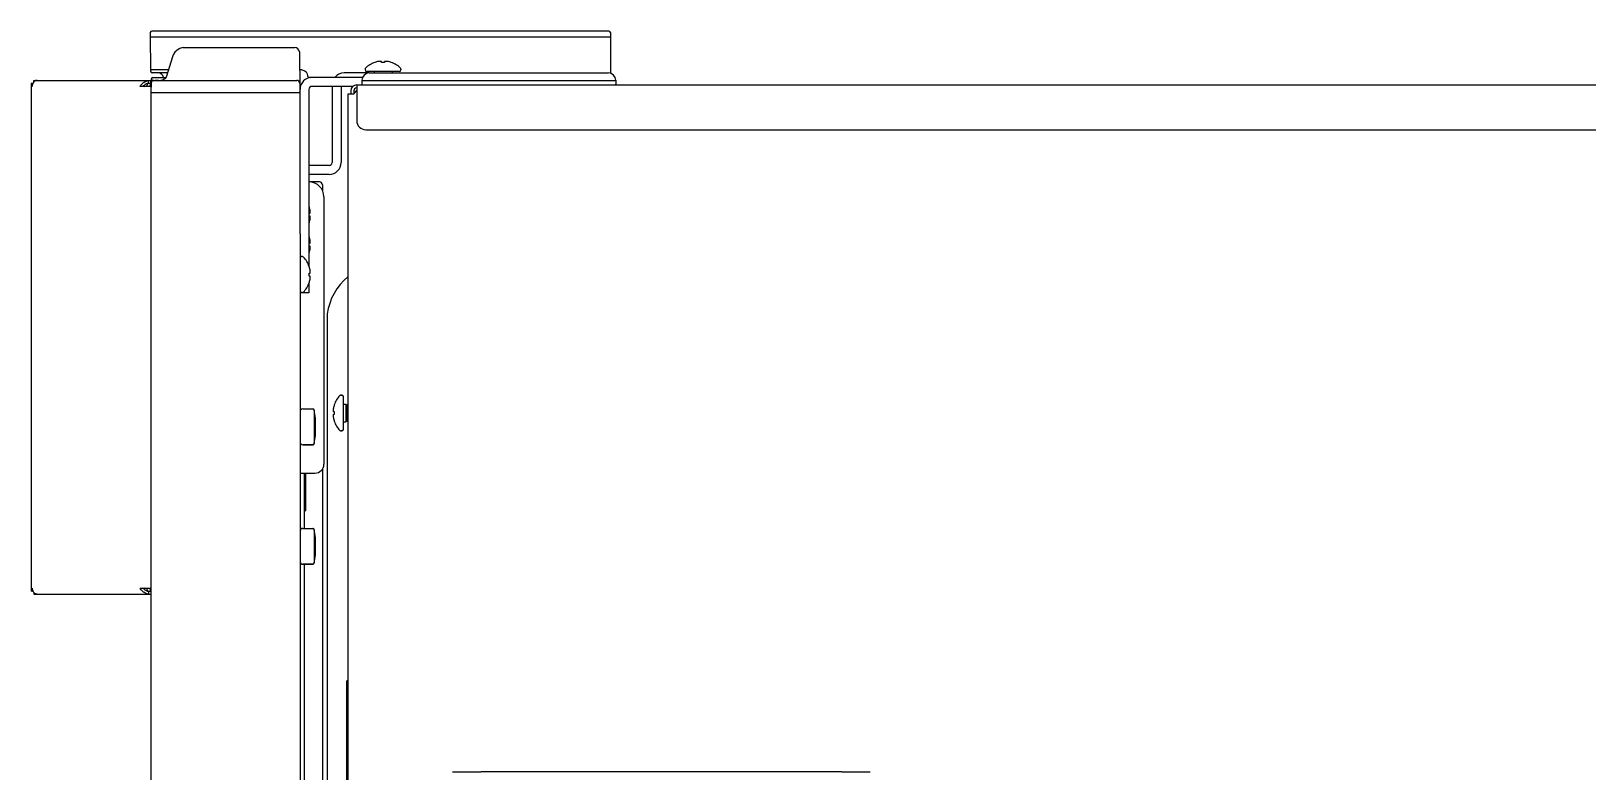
# Model space of a CAD drawing. Header units: millimetres. Extents: x 2482 to 7241, y 2335 to 6851.
# Drawn here: x 3791 to 4312, y 5273 to 5521 of the extents above; entities that cross this region are included whole.
import ezdxf

# ---------------------------------------------------------------- set-up
doc = ezdxf.new("R2010")
doc.units = ezdxf.units.MM
doc.header["$LTSCALE"] = 669.9
doc.layers.get('0').update_dxf_attribs({"linetype": 'CONTINUOUS'})
for name, color, linetype in [('02___PRT_ALL_AXES', 7, 'CONTINUOUS'), ('ASSI', 7, 'CONTINUOUS'), ('GEOM', 7, 'CONTINUOUS')]:
    doc.layers.add(name, color=color, linetype=linetype)

msp = doc.modelspace()

# ---------------------------------------------------------------- linework, layer by layer
at = {"color": 7, "linetype": 'Continuous'}
for p, q in [((3830.75, 5518.87), (3830.84, 5508.36)), ((3841.8, 5515.37), (3841.41, 5515.32)), ((3841.8, 5515.37), (3879.22, 5515.37)), ((3984.95, 5518.87), (3984.85, 5506.76)), ((3838.21, 5512.27), (3836.21, 5505.79)), ((3906, 5510.39), (3906, 5510.41)), ((3908.25, 5510.39), (3908.25, 5510.71)), ((3909.25, 5510.71), (3909.25, 5510.39)), ((3911.5, 5510.41), (3911.5, 5510.39)), ((3831.2, 5504.58), (3831.2, 5504.87)), ((3836.85, 5507.87), (3831.34, 5507.87)), ((3831.7, 5505.37), (3836.02, 5505.37)), ((3832, 5504.37), (3879.85, 5504.37)), ((3834.79, 5504.43), (3834.31, 5504.37)), ((3883.83, 5505.49), (3884.49, 5505.32)), ((3901.65, 5504.37), (3901.67, 5503.11)), ((3901.65, 5504.37), (3986.65, 5504.37)), ((3914.25, 5507.37), (3903.25, 5507.37)), ((3905.75, 5507.37), (3905.75, 5506.87)), ((3911.75, 5507.37), (3911.75, 5506.87)), ((3986.65, 5504.37), (3986.63, 5503.11)), ((3986.65, 5504.41), (3986.65, 5504.37)), ((3830.95, 5500.37), (3830.95, 3865.37)), ((3830.95, 5500.37), (3880.95, 5500.37)), ((3883.98, 5462.12), (3883.99, 5462.12)), ((3883.98, 5459.87), (3884.29, 5459.87)), ((3884.29, 5458.87), (3883.98, 5458.87)), ((3880.95, 5453.05), (3880.95, 3865.37)), ((3883.99, 5456.62), (3883.98, 5456.62)), ((3883.98, 5452.12), (3883.99, 5452.12)), ((3883.98, 5449.87), (3884.29, 5449.87)), ((3884.29, 5448.87), (3883.98, 5448.87)), ((3883.99, 5446.62), (3883.98, 5446.62)), ((3883.98, 5442.12), (3883.99, 5442.12)), ((3883.98, 5439.87), (3884.29, 5439.87)), ((3884.29, 5438.87), (3883.98, 5438.87)), ((3883.99, 5436.62), (3883.98, 5436.62)), ((3890.06, 5426.19), (3890.05, 5426.12)), ((3890.05, 5426.12), (3890.05, 4711.73)), ((3892.41, 5395.76), (3892.43, 5395.76)), ((3894.95, 5399.01), (3894.66, 5399.01)), ((3895.45, 5387.51), (3895.45, 5398.51)), ((3896.24, 5396.01), (3896.24, 5390.01)), ((3896.64, 5395.61), (3896.24, 5396.01)), ((3896.95, 5395.92), (3896.64, 5395.61)), ((3896.64, 5390.41), (3896.64, 5395.61)), ((3892.11, 5393.51), (3892.43, 5393.51)), ((3892.43, 5392.51), (3892.11, 5392.51)), ((3892.43, 5390.26), (3892.41, 5390.26)), ((3896.64, 5390.41), (3896.24, 5390.01)), ((3896.95, 5390.1), (3896.64, 5390.41)), ((3894.95, 5387.01), (3894.66, 5387.01))]:
    msp.add_line(p, q, dxfattribs=at)
at = {"linetype": 'Continuous'}
for p, q in [((3896.95, 5499.77), (3896.95, 3837.47)), ((3898.95, 5499.77), (3896.95, 5499.77))]:
    msp.add_line(p, q, dxfattribs=at)
at = {"color": 7, "linetype": 'Continuous'}
for points in [[(3841.42, 5515.32), (3840.75, 5515.07), (3839.87, 5514.53), (3839.08, 5513.79), (3838.49, 5512.93), (3838.21, 5512.27)], [(3836.21, 5505.78), (3836.08, 5505.46), (3835.75, 5504.99), (3835.3, 5504.64), (3834.79, 5504.43)]]:
    msp.add_lwpolyline(points, dxfattribs=at)
for centre, radius, start, end in [((3879.22, 5513.87), 1.5, 1, 89.9995), ((3908.75, 5502.42), 8.44, 100.6622, 109.0271), ((3907.72, 5506.55), 4.19, 93.3916, 97.294), ((3907.72, 5506.57), 4.17, 92.8385, 93.3879), ((3907.72, 5506.57), 4.17, 91.5995, 92.8386), ((3907.72, 5506.58), 4.16, 88.8223, 91.5994), ((3907.72, 5506.58), 4.16, 88.0413, 88.8223), ((3907.72, 5506.57), 4.17, 87.1771, 88.0412), ((3907.72, 5506.57), 4.17, 86.2595, 87.177), ((3907.72, 5506.56), 4.18, 85.388, 86.2594), ((3907.72, 5506.56), 4.19, 84.4827, 85.3879), ((3907.72, 5506.54), 4.2, 82.7078, 84.482), ((3908.75, 5502.42), 7.99, 86.4122, 93.5878), ((3909.78, 5506.54), 4.2, 95.518, 97.2922), ((3909.78, 5506.56), 4.18, 84.7485, 95.5058), ((3909.78, 5506.54), 4.2, 82.7077, 84.735), ((3908.75, 5502.42), 8.44, 70.9729, 79.3378), ((3831.34, 5508.37), 0.5, 180.5, 270), ((3832, 5503.37), 1, 90, 179), ((3832.06, 5503.37), 1, 90.0003, 178), ((3831.7, 5504.87), 0.5, 90, 180), ((3831.7, 5504.58), 0.5, 180, 204.7346), ((3833.33, 5504.87), 2, 14.5799, 90), ((3879.85, 5503.37), 1, 2, 89.9997), ((3903.25, 5508.16), 0.5, 133.7747, 180), ((3903.25, 5507.87), 0.5, 180, 270), ((3914.25, 5507.87), 0.5, 270, 360), ((3914.25, 5508.16), 0.5, 0, 46.2253), ((3901.92, 5503.12), 0.25, 181, 270), ((3986.38, 5503.12), 0.25, 270, 359), ((3876, 5459.37), 8.44, 10.6622, 19.0271), ((3876, 5459.37), 7.99, 356.4122, 3.5878), ((3876, 5459.37), 8.44, 340.9729, 349.3378), ((3880.13, 5460.4), 4.19, 3.3916, 7.294), ((3880.12, 5460.4), 4.2, 352.7078, 354.482), ((3880.12, 5458.33), 4.2, 5.518, 7.2922), ((3880.12, 5458.34), 4.2, 352.7077, 354.735), ((3880.15, 5460.4), 4.18, 355.388, 356.2594), ((3880.14, 5460.4), 4.19, 354.4827, 355.3879), ((3880.14, 5458.34), 4.18, 354.7485, 5.5058), ((3880.15, 5460.4), 4.17, 2.8385, 3.3879), ((3880.16, 5460.4), 4.17, 1.5995, 2.8386), ((3880.16, 5460.4), 4.16, 358.8223, 1.5994), ((3880.16, 5460.4), 4.16, 358.0413, 358.8223), ((3880.16, 5460.4), 4.17, 357.1771, 358.0412), ((3880.15, 5460.4), 4.17, 356.2595, 357.177), ((3876, 5449.37), 8.44, 10.6622, 19.0271), ((3876, 5449.37), 7.99, 356.4122, 3.5878), ((3876, 5449.37), 8.44, 340.9729, 349.3378), ((3880.13, 5450.4), 4.19, 3.3916, 7.294), ((3880.12, 5450.4), 4.2, 352.7078, 354.482), ((3880.12, 5448.33), 4.2, 5.518, 7.2922), ((3880.12, 5448.34), 4.2, 352.7077, 354.735), ((3880.15, 5450.4), 4.18, 355.388, 356.2594), ((3880.14, 5450.4), 4.19, 354.4827, 355.3879), ((3880.14, 5448.34), 4.18, 354.7485, 5.5058), ((3880.15, 5450.4), 4.17, 2.8385, 3.3879), ((3880.16, 5450.4), 4.17, 1.5995, 2.8386), ((3880.16, 5450.4), 4.16, 358.8223, 1.5994), ((3880.16, 5450.4), 4.16, 358.0413, 358.8223), ((3880.16, 5450.4), 4.17, 357.1771, 358.0412), ((3880.15, 5450.4), 4.17, 356.2595, 357.177), ((3881.45, 5444.87), 0.5, 90, 180), ((3881.74, 5444.87), 0.5, 43.7747, 90), ((3876, 5439.37), 8.44, 10.6622, 19.0271), ((3876, 5439.37), 7.99, 356.4122, 3.5878), ((3876, 5439.37), 8.44, 340.9729, 349.3378), ((3880.13, 5440.4), 4.19, 3.3916, 7.294), ((3880.12, 5440.4), 4.2, 352.7078, 354.482), ((3880.12, 5438.33), 4.2, 5.518, 7.2922), ((3880.12, 5438.34), 4.2, 352.7077, 354.735), ((3880.15, 5440.4), 4.18, 355.388, 356.2594), ((3880.14, 5440.4), 4.19, 354.4827, 355.3879), ((3880.14, 5438.34), 4.18, 354.7485, 5.5058), ((3880.15, 5440.4), 4.17, 2.8385, 3.3879), ((3880.16, 5440.4), 4.17, 1.5995, 2.8386), ((3880.16, 5440.4), 4.16, 358.8223, 1.5994), ((3880.16, 5440.4), 4.16, 358.0413, 358.8223), ((3880.16, 5440.4), 4.17, 357.1771, 358.0412), ((3880.15, 5440.4), 4.17, 356.2595, 357.177), ((3909.47, 5423.52), 19.6, 129.7176, 172.1799), ((3881.45, 5433.87), 0.5, 180, 270), ((3881.74, 5433.87), 0.5, 270, 316.2253), ((3896.26, 5394.04), 4.19, 174.4827, 175.3879), ((3896.28, 5394.04), 4.2, 172.7078, 174.482), ((3900.4, 5393.01), 8.44, 160.9729, 169.3378), ((3894.66, 5398.51), 0.5, 90, 136.2253), ((3894.95, 5398.51), 0.5, 0, 90), ((3896.25, 5394.04), 4.17, 176.2595, 177.177), ((3896.25, 5394.04), 4.17, 177.1771, 178.0412), ((3896.24, 5394.04), 4.16, 178.0413, 178.8223), ((3896.24, 5394.04), 4.16, 178.8223, 181.5994), ((3896.24, 5394.04), 4.17, 181.5995, 182.8386), ((3896.25, 5394.04), 4.17, 182.8385, 183.3879), ((3896.25, 5391.98), 4.17, 176.6121, 177.1615), ((3896.24, 5391.98), 4.17, 177.1614, 178.4005), ((3896.24, 5391.98), 4.16, 178.4006, 181.1777), ((3896.24, 5391.98), 4.16, 181.1777, 181.9587), ((3896.25, 5391.98), 4.17, 181.9588, 182.8229), ((3896.25, 5391.98), 4.17, 182.823, 183.7405), ((3896.26, 5394.04), 4.18, 175.388, 176.2594), ((3896.27, 5394.04), 4.19, 183.3916, 187.294), ((3896.27, 5391.98), 4.19, 172.706, 176.6084), ((3896.26, 5391.98), 4.18, 183.7406, 184.612), ((3896.26, 5391.98), 4.19, 184.6121, 185.5173), ((3896.28, 5391.98), 4.2, 185.518, 187.2922), ((3900.4, 5393.01), 8.44, 190.6622, 199.0271), ((3900.4, 5393.01), 7.99, 176.4122, 183.5878), ((3900.4, 5393.01), 8.45, 198.9925, 223.7747), ((3894.66, 5387.51), 0.5, 223.7747, 270), ((3894.95, 5387.51), 0.5, 270, 360)]:
    msp.add_arc(centre, radius, start, end, dxfattribs=at)
at = {"linetype": 'Continuous'}
msp.add_open_spline([(3899.95, 5501.18), (3899.86, 5501.08), (3899.5, 5500.64), (3899.19, 5500.14), (3898.95, 5499.77)], degree=3, knots=[0, 0, 0, 0, 0.226645, 1, 1, 1, 1], dxfattribs=at)
at = {"layer": '02___PRT_ALL_AXES', "color": 7, "linetype": 'Continuous'}
for p, q in [((3831, 5507.37), (3831, 5507.83)), ((3831.2, 5504.87), (3831.2, 5504.58))]:
    msp.add_line(p, q, dxfattribs=at)
at = {"layer": 'ASSI', "color": 7, "linetype": 'Continuous'}
for p, q in [((3902.75, 5508.16), (3902.75, 5507.87)), ((3905.75, 5507.37), (3905.75, 5506.87)), ((3911.75, 5507.37), (3911.75, 5506.87)), ((3914.75, 5508.16), (3914.75, 5507.87)), ((3881.74, 5445.37), (3881.45, 5445.37)), ((3881.74, 5433.37), (3881.45, 5433.37)), ((3894.66, 5399.01), (3894.95, 5399.01)), ((3895.45, 5396.01), (3896.24, 5396.01)), ((3881.85, 5394.37), (3885.2, 5394.37)), ((3886.15, 5389.02), (3886.15, 5390.26)), ((3895.45, 5390.01), (3896.24, 5390.01)), ((3886.15, 5386.48), (3886.15, 5387.72)), ((3894.66, 5387.01), (3894.95, 5387.01)), ((3881.85, 5382.37), (3885.2, 5382.37)), ((3881.85, 5354.37), (3885.2, 5354.37)), ((3886.15, 5349.02), (3886.15, 5350.26)), ((3886.15, 5346.48), (3886.15, 5347.72)), ((3881.85, 5342.37), (3885.2, 5342.37))]:
    msp.add_line(p, q, dxfattribs=at)
for centre, radius, start, end in [((3908.75, 5502.42), 8.45, 109.0287, 133.7747), ((3908.75, 5502.42), 8.45, 46.2253, 70.9713), ((3876, 5459.37), 8.45, 19.0287, 19.7828), ((3876, 5459.37), 8.45, 340.2172, 340.9713), ((3876, 5449.37), 8.45, 19.0287, 19.7828), ((3876, 5449.37), 8.45, 340.2172, 340.9713), ((3876, 5439.37), 8.45, 19.0287, 43.7747), ((3876, 5439.37), 8.45, 316.2253, 340.9713), ((3900.4, 5393.01), 8.45, 136.2253, 161.0075), ((3885.2, 5393.92), 0.45, 0, 90), ((3873.3, 5390.37), 12.85, 4.2389, 16.0342), ((3900.4, 5393.01), 8.45, 198.9925, 223.7747), ((3873.3, 5386.37), 12.85, 343.9658, 355.7611), ((3885.2, 5382.82), 0.45, 270, 360), ((3885.2, 5353.92), 0.45, 0, 90), ((3873.3, 5350.37), 12.85, 4.2389, 16.0342), ((3885.2, 5342.82), 0.45, 270, 360), ((3873.3, 5346.37), 12.85, 343.9658, 355.7611)]:
    msp.add_arc(centre, radius, start, end, dxfattribs=at)
at = {"layer": 'GEOM', "color": 7, "linetype": 'Continuous'}
for p, q in [((3830.83, 5520.39), (3830.75, 5518.87)), ((3984.37, 5520.87), (3831.33, 5520.87)), ((3984.87, 5520.39), (3984.95, 5518.87)), ((3984.95, 5518.87), (3830.75, 5518.87)), ((3880.72, 5513.89), (3880.93, 5501.37)), ((3791.81, 5503.78), (3791.81, 5504.37)), ((3830.25, 5503.37), (3830.25, 5504.37)), ((3830.95, 5503.37), (3830.95, 5504.37)), ((3831.14, 5503.87), (3831.15, 5504.37)), ((3831.15, 5504.37), (3832, 5504.37)), ((3836.54, 5506.87), (3831.5, 5506.87)), ((3833.56, 5504.37), (3832.45, 5504.37)), ((3881.57, 5507.87), (3880.82, 5507.87)), ((3881.94, 5507.83), (3882.53, 5507.63)), ((3882.69, 5507.5), (3882.97, 5507.28)), ((3883.32, 5506.62), (3883.47, 5505.87)), ((3883.43, 5506.04), (3883.47, 5505.87)), ((3883.83, 5505.49), (3884.49, 5505.32)), ((3901.65, 5504.41), (3901.65, 5504.37)), ((3904.15, 5506.87), (3984.15, 5506.87)), ((3986.65, 5504.41), (3986.65, 5504.37)), ((3791.37, 5503.37), (3791.58, 5503.37)), ((3830.95, 5503.37), (3830.25, 5503.37)), ((3831.06, 5503.4), (3830.96, 5500.57)), ((3880.85, 5503.4), (3880.94, 5500.57)), ((3883.95, 5501.37), (3883.95, 5442.23)), ((3898.63, 5502.37), (3884.95, 5502.37)), ((3894.7, 5502.37), (3894.7, 5476.87)), ((3898.95, 5500.87), (3898.95, 5499.77)), ((3890.7, 5472.87), (3883.95, 5472.87)), ((3887.45, 5470.37), (3883.95, 5470.37)), ((3888.45, 5469.37), (3888.45, 5467.46)), ((3888.95, 5465.37), (3888.95, 5375.87)), ((3883.95, 5436.51), (3883.95, 5433.22)), ((3883.95, 5433.22), (3880.95, 5433.22)), ((3885.65, 5393.92), (3885.65, 5382.82)), ((3886.11, 5391.32), (3886.12, 5391.32)), ((3886.15, 5389.02), (3886.15, 5390.26)), ((3886.11, 5389.02), (3886.15, 5389.02)), ((3886.15, 5387.72), (3886.11, 5387.72)), ((3886.12, 5385.42), (3886.11, 5385.42)), ((3886.15, 5386.48), (3886.15, 5387.72)), ((3885.2, 5382.37), (3881.85, 5382.37)), ((3888.45, 5374.31), (3888.45, 4689.87)), ((3880.95, 5372.87), (3885.95, 5372.87)), ((3882.45, 5354.37), (3882.45, 5372.87)), ((3882.95, 5360.37), (3882.95, 5372.87)), ((3882.45, 5360.37), (3882.95, 5360.37)), ((3885.65, 5353.92), (3885.65, 5342.82)), ((3886.11, 5351.32), (3886.12, 5351.32)), ((3886.11, 5349.02), (3886.15, 5349.02)), ((3886.15, 5347.72), (3886.11, 5347.72)), ((3886.15, 5349.02), (3886.15, 5350.26)), ((3886.15, 5346.48), (3886.15, 5347.72)), ((3885.2, 5342.37), (3881.85, 5342.37)), ((3882.45, 4703.67), (3882.45, 5342.37)), ((3886.12, 5345.42), (3886.11, 5345.42)), ((3791.37, 5333.37), (3791.58, 5333.37)), ((3791.81, 5332.95), (3791.81, 5332.37)), ((3830.25, 5333.37), (3830.25, 5332.37)), ((3830.25, 5333.37), (3830.95, 5333.37)), ((3896.65, 5263.37), (3896.65, 5303.37)), ((3896.95, 5303.37), (3896.65, 5303.37)), ((3932.01, 5272.87), (3941.57, 5272.87)), ((4062.33, 5272.87), (4071.89, 5272.87))]:
    msp.add_line(p, q, dxfattribs=at)
at = {"layer": 'GEOM', "linetype": 'Continuous'}
for p, q in [((3791.81, 5504.37), (3830.95, 5504.37)), ((3901.88, 5505.37), (3884.95, 5505.37)), ((3904.15, 5506.87), (3895.7, 5506.87)), ((3791.37, 5503.37), (3790.92, 5503.37)), ((3790.93, 5503.37), (3790.93, 5333.37)), ((3791.37, 5502.37), (3791.37, 5503.37)), ((3830.68, 5502.37), (3827.39, 5502.37)), ((3830.95, 5503.37), (3830.95, 5500.37)), ((3880.95, 5453.05), (3880.95, 5501.37)), ((3891.7, 5502.37), (3891.7, 5476.87)), ((3897.95, 5500.87), (3897.95, 5499.77)), ((3899.95, 5502.87), (3899.95, 5490.86)), ((3899.95, 5502.87), (4674.45, 5502.87)), ((3902.95, 5487.87), (4671.45, 5487.87)), ((3890.7, 5475.87), (3883.95, 5475.87)), ((3791.37, 5333.37), (3790.92, 5333.37)), ((3791.37, 5333.37), (3791.37, 5334.37)), ((3791.81, 5332.37), (3830.95, 5332.37)), ((3827.39, 5334.37), (3830.68, 5334.37)), ((4062.33, 5272.87), (3941.57, 5272.87))]:
    msp.add_line(p, q, dxfattribs=at)
at = {"layer": 'GEOM', "color": 7, "linetype": 'Continuous'}
msp.add_lwpolyline([(3881.57, 5507.87), (3881.94, 5507.83), (3882.52, 5507.63), (3882.97, 5507.28), (3883.25, 5506.84), (3883.32, 5506.62)], dxfattribs=at)
for centre, radius, start, end in [((3831.33, 5520.37), 0.5, 90, 177), ((3984.37, 5520.37), 0.5, 3, 90), ((3830.5, 5507.83), 0.5, 0.0145, 32.6976), ((3831.5, 5507.37), 0.5, 180, 270), ((3904.15, 5504.37), 2.5, 90, 179), ((3984.15, 5504.37), 2.5, 1, 90), ((3830.98, 5499.02), 4.37, 113.4484, 119.2803), ((3831.16, 5500.57), 0.2, 178, 270), ((3831.15, 5500.57), 0.2, 239.6533, 269.9794), ((3880.74, 5500.57), 0.2, 270.0004, 2), ((3884.95, 5501.37), 1, 90, 180), ((3899.95, 5500.87), 1, 90, 180), ((3890.7, 5476.87), 4, 270, 360), ((3883.95, 5465.37), 5, 0, 90), ((3887.45, 5469.37), 1, 0, 90), ((3881.85, 5393.47), 0.9, 90, 180), ((3885.2, 5393.92), 0.45, 359.9994, 90), ((3873.3, 5390.37), 12.85, 4.2389, 16.0342), ((3872.8, 5390.28), 13.35, 2.8387, 4.447), ((3872.63, 5390.27), 13.52, 2.1511, 2.8401), ((3872.47, 5390.27), 13.68, 1.3523, 2.1509), ((3872.1, 5390.26), 14.05, 359.9955, 1.3486), ((3873.3, 5386.37), 12.85, 343.9658, 355.7611), ((3848.19, 5388.37), 37.92, 359.0179, 0.9821), ((3872.8, 5386.45), 13.35, 355.553, 357.1613), ((3872.63, 5386.46), 13.52, 357.1599, 357.8489), ((3872.47, 5386.47), 13.68, 357.8491, 358.6477), ((3872.1, 5386.48), 14.05, 358.6514, 0.0045), ((3881.85, 5383.27), 0.9, 180, 270), ((3885.2, 5382.82), 0.45, 270, 0.0006), ((3885.95, 5375.87), 3, 270, 360), ((3881.85, 5353.47), 0.9, 90, 180), ((3885.2, 5353.92), 0.45, 359.9994, 90), ((3873.3, 5350.37), 12.85, 4.2389, 16.0342), ((3872.8, 5350.28), 13.35, 2.8387, 4.447), ((3848.19, 5348.37), 37.92, 359.0179, 0.9821), ((3872.63, 5350.27), 13.52, 2.1511, 2.8401), ((3872.47, 5350.27), 13.68, 1.3523, 2.1509), ((3872.1, 5350.26), 14.05, 359.9955, 1.3486), ((3881.85, 5343.27), 0.9, 180, 270), ((3885.2, 5342.82), 0.45, 270, 0.0006), ((3873.3, 5346.37), 12.85, 343.9658, 355.7611), ((3872.8, 5346.45), 13.35, 355.553, 357.1613), ((3872.63, 5346.46), 13.52, 357.1599, 357.8489), ((3872.47, 5346.47), 13.68, 357.8491, 358.6477), ((3872.1, 5346.48), 14.05, 358.6514, 0.0045), ((3830.98, 5337.71), 4.37, 240.7197, 246.5516)]:
    msp.add_arc(centre, radius, start, end, dxfattribs=at)
at = {"layer": 'GEOM', "linetype": 'Continuous'}
for centre, radius, start, end in [((3884.95, 5501.37), 4, 90, 180), ((3895.7, 5502.87), 4, 90, 141.0971), ((3793.59, 5502.46), 2.21, 155.7609, 157.3872), ((3793.27, 5502.65), 1.84, 142.0673, 142.7851), ((3831.02, 5500.15), 4.25, 123.8104, 130.7366), ((3828.95, 5503.37), 2, 329.9993, 339.7463), ((3828.94, 5503.37), 2.02, 339.8237, 359.923), ((3899.95, 5500.87), 2, 90, 180), ((3902.95, 5490.87), 3, 180.0393, 270.0392), ((3890.7, 5476.87), 1, 270, 360), ((3793.59, 5334.27), 2.21, 202.6128, 204.2391), ((3793.27, 5334.08), 1.84, 217.2149, 217.9327), ((3831.02, 5336.58), 4.25, 229.2634, 236.1896), ((3828.95, 5333.37), 2, 20.2264, 30.0007), ((3828.94, 5333.37), 2.02, 0.0767, 20.1494)]:
    msp.add_arc(centre, radius, start, end, dxfattribs=at)
for points in [[(3792.15, 5504.1), (3792.02, 5504.01), (3791.92, 5503.9), (3791.82, 5503.78)], [(3792.93, 5504.37), (3792.65, 5504.37), (3792.37, 5504.26), (3792.15, 5504.1)], [(3828.66, 5503.68), (3829.14, 5504.01), (3829.67, 5504.37), (3830.25, 5504.37)], [(3791.37, 5502.37), (3791.37, 5502.69), (3791.43, 5503.01), (3791.55, 5503.31)], [(3791.58, 5503.37), (3791.64, 5503.51), (3791.72, 5503.64), (3791.81, 5503.76)], [(3827.39, 5502.37), (3827.62, 5502.74), (3827.91, 5503.09), (3828.25, 5503.37)], [(3791.55, 5333.43), (3791.43, 5333.72), (3791.37, 5334.05), (3791.37, 5334.37)], [(3791.81, 5332.97), (3791.72, 5333.09), (3791.64, 5333.23), (3791.58, 5333.37)], [(3792.15, 5332.64), (3792.02, 5332.73), (3791.92, 5332.83), (3791.82, 5332.95)], [(3792.93, 5332.37), (3792.65, 5332.37), (3792.37, 5332.47), (3792.15, 5332.64)], [(3828.25, 5333.36), (3827.91, 5333.65), (3827.62, 5333.99), (3827.39, 5334.37)], [(3830.25, 5332.37), (3829.67, 5332.37), (3829.14, 5332.73), (3828.66, 5333.05)]]:
    msp.add_open_spline(points, degree=3, dxfattribs=at)
at = {"layer": 'GEOM', "color": 7, "linetype": 'Continuous'}
for points in [[(3883.47, 5505.88), (3883.48, 5505.79), (3883.52, 5505.71), (3883.58, 5505.65)], [(3883.58, 5505.65), (3883.64, 5505.57), (3883.73, 5505.52), (3883.83, 5505.49)], [(3828.17, 5502.37), (3828.38, 5502.54), (3828.61, 5502.7), (3828.85, 5502.83)], [(3828.95, 5502.37), (3829.25, 5502.37), (3829.57, 5502.53), (3829.75, 5502.76)], [(3829.94, 5503.32), (3829.7, 5503.25), (3829.48, 5503.13), (3829.24, 5503.03)], [(3829.75, 5502.76), (3829.87, 5502.92), (3829.94, 5503.12), (3829.95, 5503.32)], [(3828.85, 5333.91), (3828.61, 5334.04), (3828.38, 5334.2), (3828.17, 5334.37)], [(3829.75, 5333.97), (3829.57, 5334.21), (3829.25, 5334.37), (3828.95, 5334.37)], [(3829.24, 5333.71), (3829.48, 5333.61), (3829.7, 5333.49), (3829.94, 5333.42)], [(3829.95, 5333.42), (3829.94, 5333.62), (3829.87, 5333.82), (3829.75, 5333.97)]]:
    msp.add_open_spline(points, degree=3, dxfattribs=at)
for points, knots in [([(3830.25, 5503.37), (3830.2, 5503.37), (3830.1, 5503.36), (3829.99, 5503.33), (3829.94, 5503.32)], [0, 0, 0, 0, 0.481886, 1, 1, 1, 1]), ([(3829.94, 5333.42), (3829.99, 5333.4), (3830.1, 5333.38), (3830.2, 5333.37), (3830.25, 5333.37)], [0, 0, 0, 0, 0.518114, 1, 1, 1, 1])]:
    msp.add_open_spline(points, degree=3, knots=knots, dxfattribs=at)

doc.saveas('drawing.dxf')
